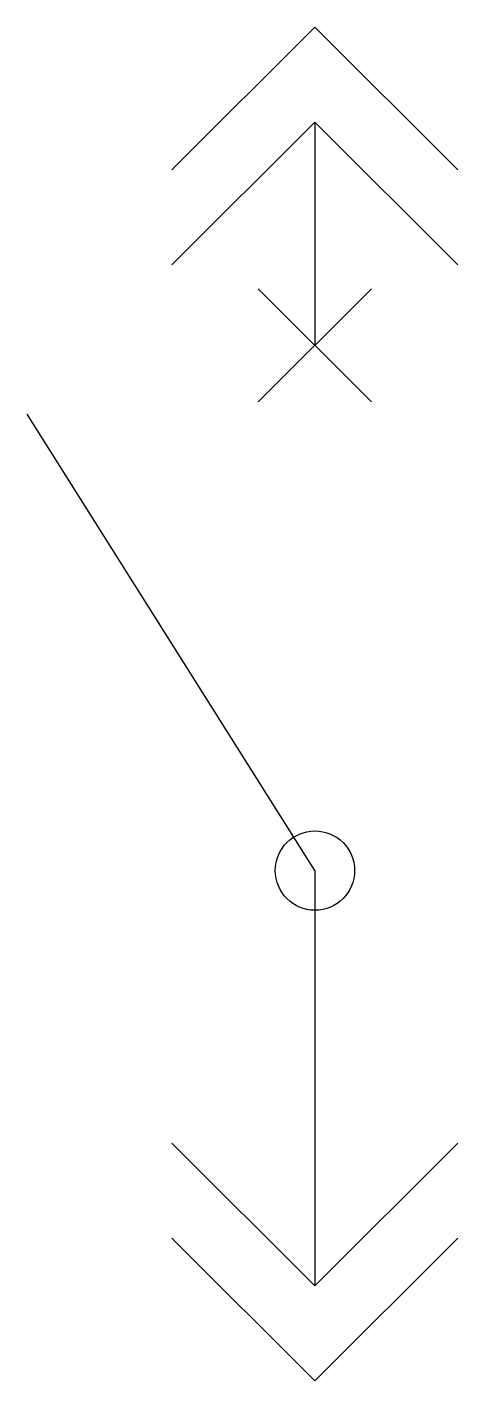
# Model space of a CAD drawing. Header units: millimetres. Extents: x 167 to 1918, y 1176 to 3412.
# Drawn here: x 970.1 to 987, y 3358.4 to 3411.7 of the extents above.
import ezdxf

# ---------------------------------------------------------------- set-up
doc = ezdxf.new("R2010")
doc.units = ezdxf.units.MM

msp = doc.modelspace()

# ---------------------------------------------------------------- linework, layer by layer
for p, q in [((981.391, 3411.714), (975.763, 3406.086)), ((987.02, 3406.086), (981.391, 3411.714)), ((981.391, 3407.968), (975.763, 3402.339)), ((987.02, 3402.339), (981.391, 3407.968)), ((981.391, 3407.968), (981.391, 3399.168)), ((979.162, 3401.398), (983.62, 3396.939)), ((979.162, 3396.939), (983.621, 3401.397)), ((981.391, 3378.47), (970.058, 3396.455)), ((981.391, 3378.47), (981.391, 3362.101)), ((975.763, 3367.729), (981.391, 3362.101)), ((981.391, 3362.101), (987.02, 3367.729)), ((975.763, 3363.983), (981.391, 3358.354)), ((981.391, 3358.354), (987.02, 3363.983))]:
    msp.add_line(p, q)
msp.add_circle((981.391, 3378.47), 1.563)

doc.saveas('drawing.dxf')
